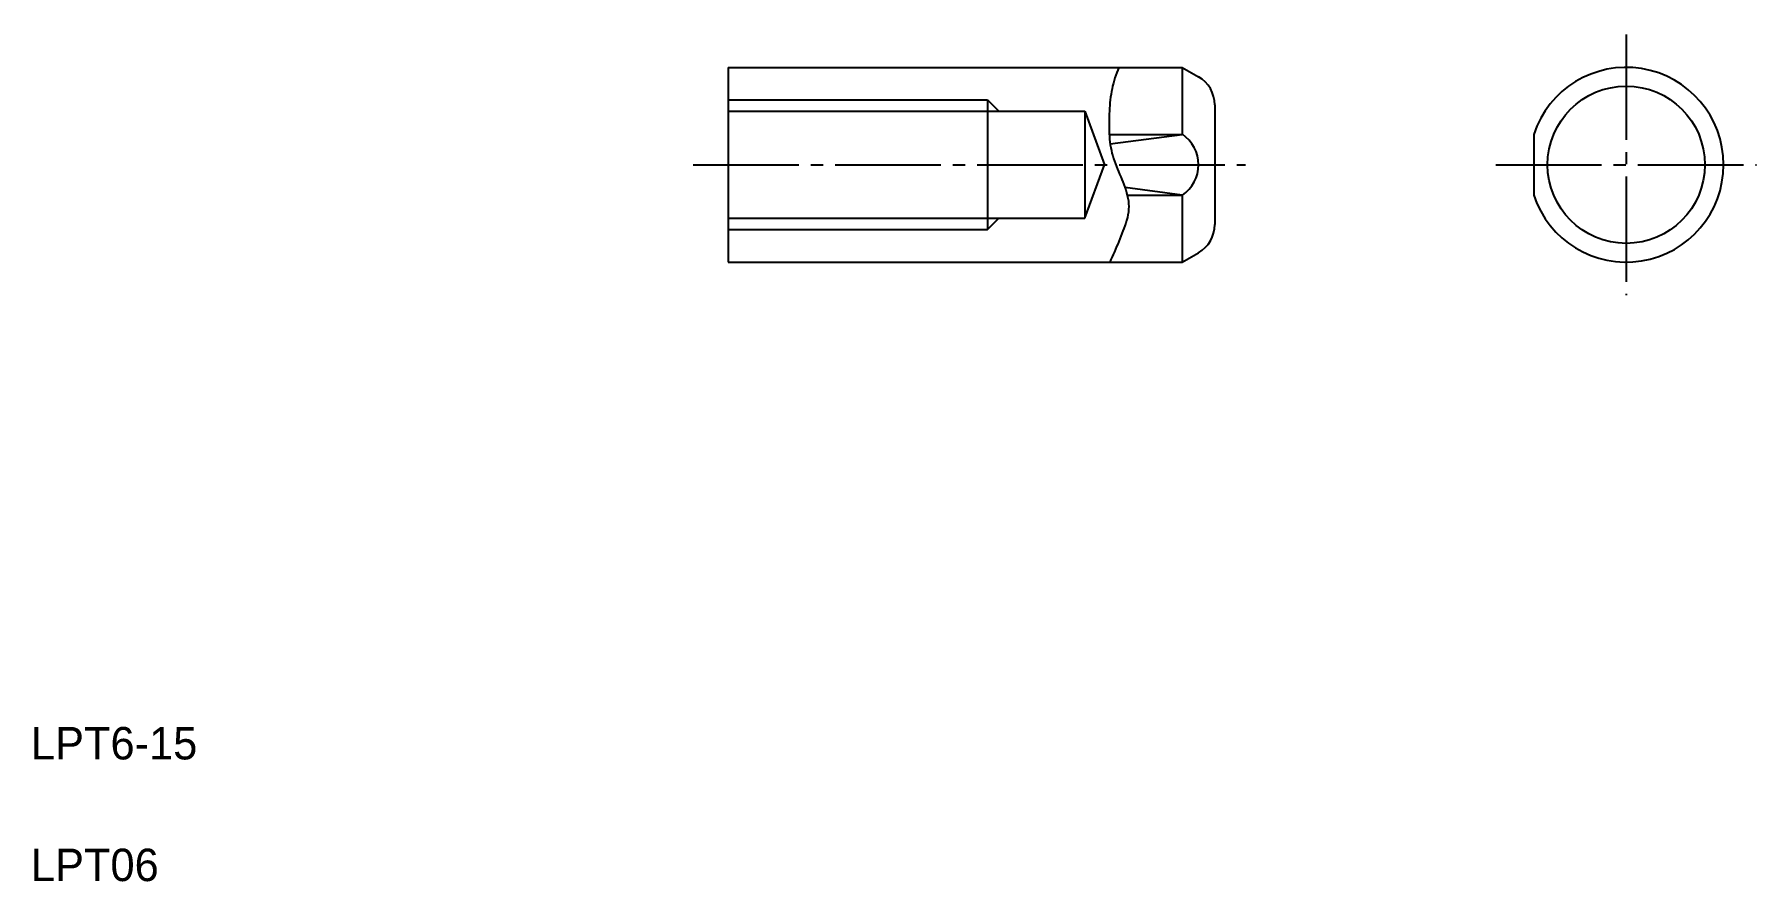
# Model space of a CAD drawing. Extents: x 2.6 to 55.7, y 2.5 to 28.6.
import ezdxf

# ---------------------------------------------------------------- set-up
doc = ezdxf.new("R2010")
doc.units = 0
doc.header["$LTSCALE"] = 0.25
doc.linetypes.add('CENTER', pattern=[17.5, 13, -1.5, 1.5, -1.5])
doc.layers.get('0').update_dxf_attribs({"linetype": 'CONTINUOUS'})
doc.layers.add('CENTER', color=1, linetype='CENTER')
doc.styles.get("Standard").update_dxf_attribs({"font": 'txt', "height": 0.8})

msp = doc.modelspace()

# ---------------------------------------------------------------- linework, layer by layer
at = {"linetype": 'CONTINUOUS'}
for p, q in [((23.982, 27.579), (37.982, 27.579)), ((23.982, 27.579), (23.982, 21.579)), ((37.982, 27.579), (37.982, 25.515)), ((37.982, 27.579), (38.482, 27.29)), ((31.982, 26.579), (31.982, 22.579)), ((23.982, 26.229), (34.982, 26.229)), ((34.982, 26.229), (35.583, 24.579)), ((34.982, 26.229), (34.982, 22.929)), ((38.982, 26.424), (38.982, 22.733)), ((35.732, 25.515), (37.982, 25.515)), ((48.811, 25.515), (48.811, 23.642)), ((34.982, 22.929), (35.583, 24.579)), ((36.287, 23.642), (37.982, 23.642)), ((37.982, 23.642), (37.982, 21.579)), ((23.982, 22.929), (34.982, 22.929)), ((37.982, 21.579), (38.482, 21.867)), ((23.982, 21.579), (37.982, 21.579))]:
    msp.add_line(p, q, dxfattribs=at)
at = {"color": 3, "linetype": 'CONTINUOUS'}
for p, q in [((23.982, 26.579), (31.982, 26.579)), ((31.982, 26.579), (32.332, 26.229)), ((35.76, 25.218), (37.982, 25.515)), ((37.982, 23.642), (36.216, 23.878)), ((31.982, 22.579), (32.332, 22.929)), ((23.982, 22.579), (31.982, 22.579))]:
    msp.add_line(p, q, dxfattribs=at)
for p, q in [((48.811, 25.047), (48.811, 25.047)), ((48.811, 24.579), (48.811, 24.579))]:
    msp.add_line(p, q)
at = {"linetype": 'CONTINUOUS'}
msp.add_lwpolyline([(36.03, 27.578, 0.053163), (35.816, 26.92, 0.038666), (35.734, 26.232, 0.023009), (35.73, 25.538, 0.05774), (35.836, 24.854, 0.029679), (36.085, 24.207, -0.052997), (36.306, 23.55, -0.123351), (36.264, 22.865, -0.026591), (36.023, 22.215, -0.017799), (35.744, 21.58)], format="xyb", dxfattribs=at)
msp.add_circle((51.661, 24.579), 2.423, dxfattribs=at)
for centre, radius, start, end in [((37.982, 26.424), 1, 0, 60), ((51.661, 24.579), 3, 198.1949, 161.8051), ((37.355, 24.579), 1.128, 303.8169, 56.1831), ((37.982, 22.733), 1, 300, 0)]:
    msp.add_arc(centre, radius, start, end, dxfattribs=at)
at = {"layer": 'CENTER', "color": 1, "linetype": 'CENTER'}
for p, q in [((51.661, 28.595), (51.661, 20.563)), ((22.913, 24.579), (39.933, 24.579)), ((47.645, 24.579), (55.677, 24.579))]:
    msp.add_line(p, q, dxfattribs=at)

# ---------------------------------------------------------------- texts
for s, p in [('LPT6-15', (2.5, 6.25)), ('LPT06', (2.5, 2.5))]:
    msp.add_text(s, height=1).set_placement(p)

doc.saveas('drawing.dxf')
